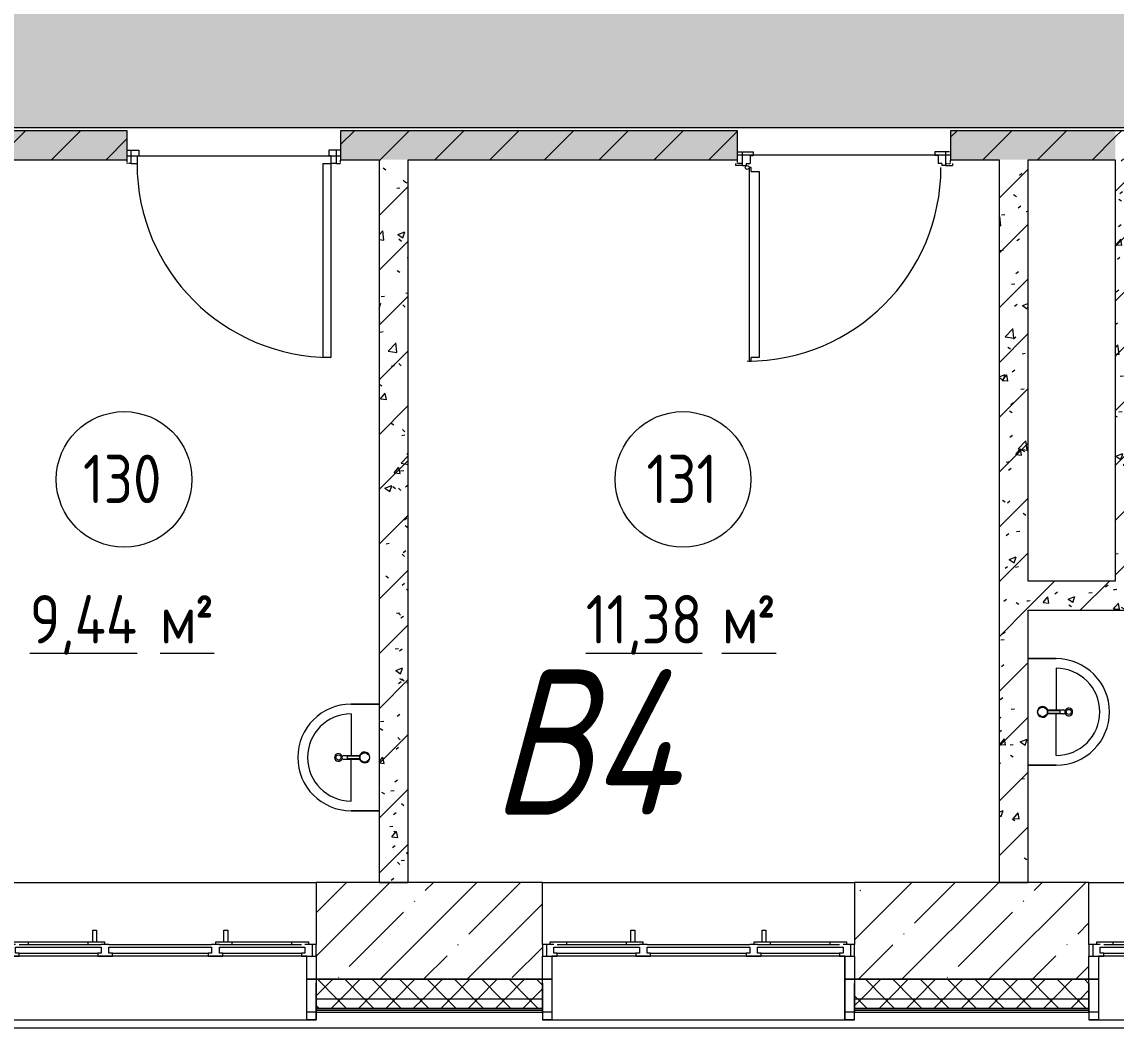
# Model space of a CAD drawing. Header units: millimetres. Extents: x -515342 to 330399, y -224905 to 507333.
# Drawn here: x -310217 to -304569, y -33376 to -28182 of the extents above; entities that cross this region are included whole.
import ezdxf

# ---------------------------------------------------------------- set-up
doc = ezdxf.new("R2010")
doc.units = ezdxf.units.MM
doc.linetypes.add('ASVP_Невидимые', pattern=[5, 3, -2])
doc.layers.get('0').update_dxf_attribs({"lineweight": 0})
for name, color, linetype, lineweight in [('_ Окна', 7, 'Continuous', 0), ('Витраж', 7, 'Continuous', 0), ('Двери', 7, 'Continuous', 0), ('Марки помещений', 7, 'Continuous', 0), ('Ограждение', 7, 'Continuous', 0), ('Окна', 7, 'Continuous', 0), ('Перекрытие', 7, 'Continuous', 0), ('Сантехника', 7, 'Continuous', 0), ('Стены внутренние', 7, 'Continuous', 0), ('Стены наружные', 7, 'Continuous', 0), ('Стены несущие', 7, 'Continuous', 0), ('Стены отделка', 7, 'Continuous', 0), ('Стены перегородки', 7, 'Continuous', 0), ('Стены штриховка', 7, 'Continuous', 0), ('экспертиза категории', 1, 'Continuous', 0), ('экспертиза условные обозначения', 1, 'Continuous', 0)]:
    doc.layers.add(name, color=color, linetype=linetype, lineweight=lineweight)
doc.styles.add('GOST Common_1', font='', dxfattribs={"width": 0.9, "height": 250})
doc.styles.add('GOST Common_2', font='', dxfattribs={"width": 0.9, "height": 250})
doc.styles.add('mytext', font='isocpeur.ttf', dxfattribs={"width": 0.8, "oblique": 14.999978})
doc.styles.get('GOST Common_1').set_extended_font_data('GOST Common')
doc.styles.get('GOST Common_2').set_extended_font_data('GOST Common')
pattern_1 = [(45, (0, 0), (-70.71068, 70.71068), []), (135, (0, 0), (-70.71068, -70.71068), [])]
pattern_2 = [(45, (-374753.14, -35598.53), (-141.42136, 141.42136), [])]
pattern_3 = [(50, (-374753.14, -35598.53), (364.3679, -31.8783), [38.1, -419.1]), (355, (-374753.14, -35598.53), (-70.4859, 382.1133), [30.48, -335.28]), (100.451, (-374722.78, -35601.2), (293.885, 350.2334), [32.38, -356.18]), (46.184, (-374753.14, -35496.93), (542.1585, -84.0858), [57.15, -628.65]), (96.636, (-374707.96, -35503.94), (474.805, 494.8554), [48.57, -534.27]), (351.184, (-374753.14, -35496.93), (474.81, 494.85), [45.72, -502.92]), (21, (-374702.34, -35522.33), (303.2285, -204.5305), [38.1, -419.1]), (326, (-374702.34, -35522.33), (123.6039, 368.376), [30.48, -335.28]), (71.451, (-374677.07, -35539.37), (426.8341, 163.8427), [32.38, -356.18]), (37.5, (-374753.14, -35598.53), (6.17665, 169.11015), [16.764, -314.452, 16.764, -323.596, -336.55]), (37.5, (-374753.14, -35598.53), (6.17665, 169.11015), [-671.576, 16.764, -319.786]), (7.5, (-374753.14, -35598.53), (133.63888, 200.3615), [16.764, -177.292, 16.764, -306.832, -128.27]), (7.5, (-374753.14, -35598.53), (133.63888, 200.3615), [-517.652, 16.764, -111.506]), (327.5, (-374866.43, -35598.53), (271.18182, -11.45836), [16.764, -110.236, 16.764, -379.476, -525.78]), (327.5, (-374866.43, -35598.53), (271.18182, -11.45836), [-523.24, 16.764, -509.016]), (317.5, (-374917.23, -35598.53), (296.2585, 50.85285), [16.764, -148.336, 16.764, -246.38, -373.38]), (317.5, (-374917.23, -35598.53), (296.2585, 50.85285), [-428.244, 16.764, -356.616])]

# ---------------------------------------------------------------- blocks, each defined once
blk = doc.blocks.new('Окно_ПВХ_3Створки_1Фрамуга-верх - АР_Окно_ОП_1820_h_х1570_3ст2фр-в-9695280-О_АР_П_1_0_000_План 1 этажа')
at = {"layer": '_ Окна'}
for p, q in [((-729, 130), (-805, 130)), ((-805, 130), (-805, 70)), ((-785, 70), (-785, 130)), ((-747, 84), (-747, 116)), ((-747, 116), (-729, 116)), ((-729, 116), (-729, 130)), ((-323, 116), (-729, 116)), ((-247, 130), (-323, 130)), ((-323, 130), (-323, 116)), ((-323, 116), (-305, 116)), ((-305, 116), (-305, 84)), ((-265, 84), (-265, 116)), ((-265, 116), (-247, 116)), ((-247, 116), (-247, 130)), ((247, 116), (-247, 116)), ((323, 130), (247, 130)), ((247, 130), (247, 116)), ((247, 116), (265, 116)), ((265, 116), (265, 84)), ((305, 84), (305, 116)), ((305, 116), (323, 116)), ((323, 116), (323, 130)), ((729, 116), (323, 116)), ((729, 130), (729, 116)), ((805, 130), (729, 130)), ((729, 116), (747, 116)), ((747, 116), (747, 84)), ((785, 70), (785, 130)), ((805, 70), (805, 130)), ((-805, 70), (-747, 70)), ((-765, 56), (-765, 70)), ((-305, 84), (-747, 84)), ((-680, 70), (-680, 56)), ((-372, 70), (-372, 56)), ((-305, 70), (-265, 70)), ((-287, 70), (-287, 56)), ((265, 84), (-265, 84)), ((265, 70), (305, 70)), ((287, 56), (287, 70)), ((747, 84), (305, 84)), ((372, 70), (372, 56)), ((680, 70), (680, 56)), ((747, 70), (805, 70)), ((765, 70), (765, 56)), ((-680, 56), (-765, 56)), ((-287, 56), (-372, 56)), ((372, 56), (287, 56)), ((765, 56), (680, 56))]:
    blk.add_line(p, q, dxfattribs=at)
at = {"layer": 'Окна'}
for p, q in [((-729, 130), (-323, 130)), ((-247, 130), (247, 130)), ((323, 130), (729, 130)), ((-305, 70), (-729, 70)), ((265, 70), (-265, 70)), ((729, 70), (305, 70)), ((-372, 56), (-680, 56)), ((-348.5, -4), (-348.5, 56)), ((-328.5, 56), (-328.5, -4)), ((328.5, -4), (328.5, 56)), ((348.5, 56), (348.5, -4)), ((680, 56), (372, 56)), ((-328.5, -4), (-348.5, -4)), ((348.5, -4), (328.5, -4))]:
    blk.add_line(p, q, dxfattribs=at)
blk = doc.blocks.new('Прямоугольный импост - АР_Откос_Металлический_50х330 Белый Левый-V32-О_АР_П_1_0_000_План 1 этажа')
at = {"layer": 'Витраж'}
for p, q in [((83984.6, 2594.9), (82474.6, 2594.9)), ((82474.6, 2264.9), (83984.6, 2264.9))]:
    blk.add_line(p, q, dxfattribs=at)
blk = doc.blocks.new('Прямоугольный импост - АР_Откос_Металлический_50х330 Белый Правый-V33-О_АР_П_1_0_000_План 1 этажа')
at = {"layer": 'Витраж', "lineweight": 18}
for p, q in [((-50, -40), (-50, 290)), ((-50, 290), (-49, 290)), ((-49, 290), (-49, -39)), ((-1, -39), (-1, 150)), ((-1, 150), (0, 150)), ((0, 150), (0, -40)), ((0, -40), (-50, -40)), ((-49, -39), (-1, -39))]:
    blk.add_line(p, q, dxfattribs=at)
blk = doc.blocks.new('Прямоугольный импост - АР_Откос_Металлический_50х330 Белый Левый-V34-О_АР_П_1_0_000_План 1 этажа')
at = {"layer": 'Витраж', "lineweight": 18}
for p, q in [((-50, 290), (-50, -40)), ((-49, 290), (-50, 290)), ((-49, -39), (-49, 290)), ((0, 150), (-1, 150)), ((-1, 150), (-1, -39)), ((0, -40), (0, 150)), ((-50, -40), (0, -40)), ((-1, -39), (-49, -39))]:
    blk.add_line(p, q, dxfattribs=at)
blk = doc.blocks.new('Ограждение - Ограждение-9978475-О_АР_П_1_0_000_План 1 этажа')
at = {"layer": 'Ограждение'}
blk.add_line((79872.6, 2223), (61050, 2223), dxfattribs=at)
blk = doc.blocks.new('СД_Люблино_Фасады_rvt-1-О_АР_П_1_0_000_План 1 этажа')
at = {"layer": 'Стены внутренние'}
h = blk.add_hatch(dxfattribs=at)
h.set_pattern_fill('FP_1', color=256, style=0, pattern_type=2)
h.set_pattern_definition([(45, (0, 0), (-224.5064, 224.5064), []), (45, (224.5, 0), (-224.5064, 224.5064), [396.875, -79.375, 3.353, -76.022])])
h.paths.add_polyline_path([(80024.6, 2475), (82424.6, 2475), (82424.6, 2975), (80024.6, 2975), (80024.6, 2595)])
h.paths.add_polyline_path([(84034.6, 2475), (85825, 2475), (85825, 2975), (84034.6, 2975), (84034.6, 2595)])
h.paths.add_polyline_path([(77241.8, 2475), (77614.6, 2475), (77614.6, 2975), (76428.8, 2975), (76428.8, 2475)])
h.paths.add_polyline_path([(71654.3, 2475), (74018.8, 2475), (74018.8, 2975), (71654.3, 2975), (71654.3, 2595)])
h.paths.add_polyline_path([(70044.3, 2475), (70044.3, 2975), (68833.2, 2975), (68833.2, 2475), (69547.1, 2475)])
h.paths.add_polyline_path([(66581.6, 2475), (67223.2, 2475), (67223.2, 2975), (66055, 2975), (66055, 2475)])
h.paths.add_polyline_path([(63916.6, 2475), (64445, 2475), (64445, 2975), (63279.5, 2975), (63279.5, 2475)])
h.paths.add_polyline_path([(59655, 2475), (61669.5, 2475), (61669.5, 2975), (59655, 2974.9)])
at = {"layer": 'Стены наружные'}
h = blk.add_hatch(dxfattribs=at)
h.set_pattern_fill('FP_10', color=256, style=0, pattern_type=2)
h.set_pattern_definition(pattern_1)
h.paths.add_polyline_path([(71654.3, 2374.9), (74018.8, 2374.9), (74018.8, 2474.9), (71654.3, 2474.9), (71654.3, 2460.4)])
h.paths.add_polyline_path([(77614.6, 2374.9), (77614.6, 2474.9), (76428.8, 2474.9), (76428.8, 2374.9), (77241.8, 2374.9)])
h.paths.add_polyline_path([(63279.5, 2374.9), (64445, 2374.9), (64445, 2474.9), (63279.5, 2474.9), (63279.5, 2460.4)])
h.paths.add_polyline_path([(60363.2, 2374.9), (61669.5, 2374.9), (61669.5, 2474.9), (60325, 2474.9), (60325, 2374.9)])
h.paths.add_polyline_path([(66581.6, 2374.9), (67223.2, 2374.9), (67223.2, 2474.9), (66055, 2474.9), (66055, 2374.9)])
h.paths.add_polyline_path([(60265, 2374.9), (60315, 2374.9), (60315, 2474.9), (60165, 2474.9), (60165, 2374.9)])
h.paths.add_polyline_path([(70044.3, 2374.9), (70044.3, 2474.9), (68833.2, 2474.9), (68833.2, 2374.9), (69246.7, 2374.9)])
h = blk.add_hatch(dxfattribs=at)
h.set_pattern_fill('FP_10', color=256, style=0, pattern_type=2)
h.set_pattern_definition(pattern_1)
h.paths.add_polyline_path([(77241.8, 2324.9), (77614.6, 2324.9), (77614.6, 2374.9), (76428.8, 2374.9), (76428.8, 2324.9)])
h.paths.add_polyline_path([(63279.5, 2324.9), (64445, 2324.9), (64445, 2374.9), (63279.5, 2374.9)])
h.paths.add_polyline_path([(73688.4, 2324.9), (74018.8, 2324.9), (74018.8, 2374.9), (71654.3, 2374.9), (71654.3, 2324.9), (71911.7, 2324.9)])
h.paths.add_polyline_path([(66055, 2324.9), (67223.2, 2324.9), (67223.2, 2374.9), (66055, 2374.9)])
h.paths.add_polyline_path([(68833.2, 2324.9), (70044.3, 2324.9), (70044.3, 2374.9), (68833.2, 2374.9)])
h.paths.add_polyline_path([(60325, 2324.9), (61669.5, 2324.9), (61669.5, 2374.9), (60325, 2374.9)])
h.paths.add_polyline_path([(60265, 2324.9), (60315, 2324.9), (60315, 2374.9), (60265, 2374.9)])
at = {"layer": 'Стены внутренние'}
for p, q in [((64445, 2975), (66055, 2975)), ((67223.2, 2975), (68833.2, 2975)), ((70044.3, 2975), (71654.3, 2975)), ((66055, 2475), (66006, 2475)), ((67272.2, 2475), (67223.2, 2475)), ((68833.2, 2475), (68784.2, 2475)), ((70093.3, 2475), (70044.3, 2475)), ((66054.2, 2304.9), (66005.9, 2304.9)), ((67272.3, 2304.9), (67224, 2304.9)), ((68832.4, 2304.9), (68784.1, 2304.9)), ((70093.4, 2304.9), (70045.1, 2304.9))]:
    blk.add_line(p, q, dxfattribs=at)
at = {"layer": 'Стены наружные'}
for p, q in [((66006, 2474.9), (66055, 2474.9)), ((67223.2, 2474.9), (67272.2, 2474.9)), ((68784.2, 2474.9), (68833.2, 2474.9)), ((70044.3, 2474.9), (70093.3, 2474.9))]:
    blk.add_line(p, q, dxfattribs=at)
at = {"layer": 'Стены несущие'}
for p, q in [((67223.2, 2975), (66055, 2975)), ((66055, 2975), (66055, 2655)), ((67223.2, 2655), (67223.2, 2975)), ((70044.3, 2975), (68833.2, 2975)), ((68833.2, 2975), (68833.2, 2655)), ((70044.3, 2655), (70044.3, 2975)), ((66055, 2595), (66055, 2475)), ((67223.2, 2475), (67223.2, 2595)), ((68833.2, 2595), (68833.2, 2475)), ((70044.3, 2475), (70044.3, 2595)), ((66055, 2475), (67223.2, 2475)), ((68833.2, 2475), (70044.3, 2475))]:
    blk.add_line(p, q, dxfattribs=at)
at = {"layer": 'Стены отделка', "lineweight": 9}
for p, q in [((67223.2, 2474.9), (66055, 2474.9)), ((66055, 2474.9), (66055, 2374.9)), ((67223.2, 2374.9), (67223.2, 2474.9)), ((70044.3, 2474.9), (68833.2, 2474.9)), ((68833.2, 2474.9), (68833.2, 2374.9)), ((70044.3, 2374.9), (70044.3, 2474.9)), ((66055, 2374.9), (66055, 2324.9)), ((67223.2, 2324.9), (67223.2, 2374.9)), ((68833.2, 2374.9), (68833.2, 2324.9)), ((70044.3, 2324.9), (70044.3, 2374.9)), ((66055, 2324.9), (66055, 2314.9)), ((67223.2, 2314.9), (67223.2, 2324.9)), ((68833.2, 2324.9), (68833.2, 2314.9)), ((70044.3, 2314.9), (70044.3, 2324.9)), ((66055, 2314.9), (66055, 2304.9)), ((66055, 2304.9), (67223.2, 2304.9)), ((67223.2, 2304.9), (67223.2, 2314.9)), ((68833.2, 2314.9), (68833.2, 2304.9)), ((68833.2, 2304.9), (70044.3, 2304.9)), ((70044.3, 2304.9), (70044.3, 2314.9))]:
    blk.add_line(p, q, dxfattribs=at)
at = {"layer": 'Стены штриховка'}
for p, q in [((66055, 2374.9), (67223.2, 2374.9)), ((68833.2, 2374.9), (70044.3, 2374.9)), ((66055, 2324.9), (67223.2, 2324.9)), ((67223.2, 2324.9), (66055, 2324.9)), ((68833.2, 2324.9), (70044.3, 2324.9)), ((70044.3, 2324.9), (68833.2, 2324.9)), ((66055, 2314.9), (67223.2, 2314.9)), ((68833.2, 2314.9), (70044.3, 2314.9))]:
    blk.add_line(p, q, dxfattribs=at)
at = {"layer": 'Витраж', "lineweight": 9}
for name, p in [('Прямоугольный импост - АР_Откос_Металлический_50х330 Белый Левый-V32-О_АР_П_1_0_000_План 1 этажа', (-17979.6, 0)), ('Прямоугольный импост - АР_Откос_Металлический_50х330 Белый Левый-V34-О_АР_П_1_0_000_План 1 этажа', (66055, 2304.9)), ('Прямоугольный импост - АР_Откос_Металлический_50х330 Белый Левый-V32-О_АР_П_1_0_000_План 1 этажа', (-15201.4, 0)), ('Прямоугольный импост - АР_Откос_Металлический_50х330 Белый Левый-V34-О_АР_П_1_0_000_План 1 этажа', (68833.2, 2304.9)), ('Прямоугольный импост - АР_Откос_Металлический_50х330 Белый Левый-V32-О_АР_П_1_0_000_План 1 этажа', (-12380.4, 0))]:
    blk.add_blockref(name, p, dxfattribs=at)
at = {"layer": 'Витраж', "lineweight": 9, "extrusion": (0, 0, -1)}
for p in [(-67223.2, 2304.9), (-70044.3, 2304.9)]:
    blk.add_blockref('Прямоугольный импост - АР_Откос_Металлический_50х330 Белый Правый-V33-О_АР_П_1_0_000_План 1 этажа', p, dxfattribs=at)
at = {"layer": 'Ограждение', "lineweight": 9}
blk.add_blockref('Ограждение - Ограждение-9978475-О_АР_П_1_0_000_План 1 этажа', (0, 0), dxfattribs=at)
at = {"layer": 'Окна', "lineweight": 9, "rotation": 180}
for p in [(65250, 2725), (68028.2, 2725), (70849.3, 2725)]:
    blk.add_blockref('Окно_ПВХ_3Створки_1Фрамуга-верх - АР_Окно_ОП_1820_h_х1570_3ст2фр-в-9695280-О_АР_П_1_0_000_План 1 этажа', p, dxfattribs=at)
blk = doc.blocks.new('Дверь_Деревянная_1 полотно - АР_Дверь_Межкомнатная_1000х2000h_полотно__Г_Пр-9571013-О_АР_П_1_0_000_План 1 этажа')
at = {"layer": 'Двери', "lineweight": 18}
for p, q in [((-500, 95), (-500, 1095)), ((-500, 1095), (-460, 1095)), ((-460, 95), (-460, 1095)), ((-530, 95), (-500, 95)), ((-530, 95), (-530, 25)), ((-500, 55), (-500, 95)), ((-460, 95), (-500, 95)), ((530, 95), (500, 95)), ((500, 55), (500, 95)), ((530, 95), (530, 25)), ((-530, 25), (-490, 25)), ((-500, 55), (-490, 55)), ((-490, 25), (-490, 55)), ((500, 55), (490, 55)), ((490, 25), (490, 55)), ((530, 25), (490, 25))]:
    blk.add_line(p, q, dxfattribs=at)
at = {"layer": 'Двери', "linetype": 'ASVP_Невидимые', "lineweight": 18}
for p, q in [((-550, 95), (-550, 75)), ((-530, 95), (-550, 95)), ((530, 95), (550, 95)), ((550, 95), (550, 75)), ((-550, 25), (-530, 25)), ((550, 25), (530, 25))]:
    blk.add_line(p, q, dxfattribs=at)
at = {"layer": 'Двери', "lineweight": 18}
blk.add_arc((-500, 95), 1000, 0, 90, dxfattribs=at)
blk = doc.blocks.new('Дверь_Стальная_Противопожарная_1 полотно - АР_Дверь_EI30_1050х2080h_коробка__Г_Л-10284448-О_АР_П_1_0_000_План 1 этажа')
at = {"layer": 'Двери', "lineweight": 18}
for p, q in [((439, 135), (439, 1095)), ((439, 1095), (480, 1095)), ((490, 1115), (480, 1115)), ((480, 1115), (480, 1095)), ((490, 115), (490, 1115)), ((480, 135), (439, 135)), ((480, 135), (480, 115)), ((480, 115), (490, 115)), ((-560, 95), (-560, 105)), ((-525, 105), (-560, 105)), ((-525, 105), (-505, 105)), ((-525, 105), (-525, 35)), ((-505, 95), (-505, 105)), ((-505, 95), (-485, 95)), ((-485, 54), (-485, 95)), ((505, 95), (485, 95)), ((485, 54), (485, 95)), ((525, 105), (505, 105)), ((505, 95), (505, 105)), ((525, 105), (525, 35)), ((525, 105), (560, 105)), ((560, 95), (560, 105)), ((-525, 35), (-469, 35)), ((-485, 54), (-469, 54)), ((-469, 35), (-469, 54)), ((485, 54), (469, 54)), ((469, 35), (469, 54)), ((525, 35), (469, 35))]:
    blk.add_line(p, q, dxfattribs=at)
at = {"layer": 'Двери', "linetype": 'ASVP_Невидимые', "lineweight": 18}
for p, q in [((-550, 95), (-550, 75)), ((-525, 95), (-550, 95)), ((525, 95), (550, 95)), ((550, 95), (550, 75)), ((-550, 35), (-525, 35)), ((550, 35), (525, 35))]:
    blk.add_line(p, q, dxfattribs=at)
at = {"layer": 'Двери', "lineweight": 18}
blk.add_circle((500, 115), 10, dxfattribs=at)
blk.add_arc((500, 115), 1000, 90, 180, dxfattribs=at)
blk = doc.blocks.new('2D_Раковина - АР_Сантехнические приборы_Раковина 550х420-8920611-О_АР_П_1_0_000_План 1 этажа')
at = {"layer": 'Сантехника'}
for p, q in [((-119.1, 175.6), (-119.1, 256.9)), ((-115.1, 241), (-115.1, 174.6)), ((-103.1, 241), (-115.1, 241)), ((-103.1, 174.6), (-103.1, 241)), ((-99.1, 256.9), (-99.1, 175.6)), ((-384.1, 220), (-384.1, 75)), ((-384.1, 75), (-384.1, 220)), ((-334.1, 220), (-119.1, 220)), ((115.9, 220), (-99.1, 220)), ((165.9, 75), (165.9, 220)), ((165.9, 220), (165.9, 75))]:
    blk.add_line(p, q, dxfattribs=at)
for centre, radius in [((-109.1, 285), 13.3), ((-109.1, 150), 24.5)]:
    blk.add_circle(centre, radius, dxfattribs=at)
for centre, radius, start, end in [((-109.1, 220), 275, 360, 180), ((-109.1, 220), 275, 360, 180), ((-109.1, 220), 225, 0, 180), ((-109.1, 285), 20, 284.1438, 255.8562), ((-109.1, 256.9), 10, 0, 180), ((-109.1, 150), 27.5, 102.6043, 77.3977), ((-109.1, 150), 25.3, 76.2933, 103.7089)]:
    blk.add_arc(centre, radius, start, end, dxfattribs=at)
blk = doc.blocks.new('ASVP_Марка_Помещение_ДваЗначения - Номер Площадь-685795-О_АР_П_1_0_000_План 1 этажа')
at = {"layer": 'Марки помещений'}
blk.add_circle((0, 0), 3.5, dxfattribs=at)

msp = doc.modelspace()

# ---------------------------------------------------------------- hatches: boundary and pattern name
at = {"layer": 'Стены внутренние'}
h = msp.add_hatch(dxfattribs=at)
h.set_pattern_fill('FP_3', color=256, style=0, pattern_type=2)
h.set_pattern_definition(pattern_2)
h.paths.add_polyline_path([(-309948.2049, -28893.5295), (-309673.1427, -28893.5295), (-309673.1427, -28743.5295), (-311873.1427, -28743.5295), (-311873.1427, -28893.5295)])
h.paths.add_polyline_path([(-305173.1427, -28893.5295), (-304573.1427, -28893.5295), (-304573.1427, -28743.5295), (-305423.1427, -28743.5295), (-305423.1427, -28893.5295)])
h.paths.add_polyline_path([(-312973.1427, -28893.5295), (-312973.1427, -28743.5295), (-314003.1427, -28743.5295), (-314003.1427, -28893.5295), (-313501.5932, -28893.5295)])
h.paths.add_polyline_path([(-308373.1427, -28893.5295), (-306523.1427, -28893.5295), (-306523.1427, -28743.5295), (-308573.1427, -28743.5295), (-308573.1427, -28893.5295)])
h = msp.add_hatch(dxfattribs=at)
h.set_pattern_fill('FP_4', color=256, style=0, pattern_type=2)
h.set_pattern_definition(pattern_3)
h.paths.add_polyline_path([(-309948.2049, -28893.5295), (-309673.1427, -28893.5295), (-309673.1427, -28743.5295), (-311873.1427, -28743.5295), (-311873.1427, -28893.5295)])
h.paths.add_polyline_path([(-305173.1427, -28893.5295), (-304573.1427, -28893.5295), (-304573.1427, -28743.5295), (-305423.1427, -28743.5295), (-305423.1427, -28893.5295)])
h.paths.add_polyline_path([(-312973.1427, -28893.5295), (-312973.1427, -28743.5295), (-314003.1427, -28743.5295), (-314003.1427, -28893.5295), (-313501.5932, -28893.5295)])
h.paths.add_polyline_path([(-308373.1427, -28893.5295), (-306523.1427, -28893.5295), (-306523.1427, -28743.5295), (-308573.1427, -28743.5295), (-308573.1427, -28893.5295)])
h = msp.add_hatch(dxfattribs=at)
h.set_pattern_fill('FP_3', color=256, style=0, pattern_type=2)
h.set_pattern_definition(pattern_2)
h.paths.add_polyline_path([(-304573.1427, -31218.5894), (-304423.1427, -31218.5894), (-304423.1427, -28743.5295), (-304573.1427, -28743.5295), (-304573.1427, -31068.5894)])
h = msp.add_hatch(dxfattribs=at)
h.set_pattern_fill('FP_4', color=256, style=0, pattern_type=2)
h.set_pattern_definition(pattern_3)
h.paths.add_polyline_path([(-304573.1427, -31218.5894), (-304423.1427, -31218.5894), (-304423.1427, -28743.5295), (-304573.1427, -28743.5295), (-304573.1427, -31068.5894)])
h = msp.add_hatch(dxfattribs=at)
h.set_pattern_fill('FP_3', color=256, style=0, pattern_type=2)
h.set_pattern_definition(pattern_2)
h.paths.add_polyline_path([(-308223.1427, -32623.5894), (-308223.1427, -28893.5295), (-308373.1427, -28893.5295), (-308373.1427, -32623.5894)])
h = msp.add_hatch(dxfattribs=at)
h.set_pattern_fill('FP_4', color=256, style=0, pattern_type=2)
h.set_pattern_definition(pattern_3)
h.paths.add_polyline_path([(-308223.1427, -32623.5894), (-308223.1427, -28893.5295), (-308373.1427, -28893.5295), (-308373.1427, -32623.5894)])
h = msp.add_hatch(dxfattribs=at)
h.set_pattern_fill('FP_3', color=256, style=0, pattern_type=2)
h.set_pattern_definition(pattern_2)
h.paths.add_polyline_path([(-305173.1427, -32623.5894), (-305023.1427, -32623.5894), (-305023.1427, -28893.5295), (-305173.1427, -28893.5295), (-305173.1427, -32593.9361)])
h = msp.add_hatch(dxfattribs=at)
h.set_pattern_fill('FP_4', color=256, style=0, pattern_type=2)
h.set_pattern_definition(pattern_3)
h.paths.add_polyline_path([(-305173.1427, -32623.5894), (-305023.1427, -32623.5894), (-305023.1427, -28893.5295), (-305173.1427, -28893.5295), (-305173.1427, -32593.9361)])
h = msp.add_hatch(dxfattribs=at)
h.set_pattern_fill('FP_3', color=256, style=0, pattern_type=2)
h.set_pattern_definition(pattern_2)
h.paths.add_polyline_path([(-304573.1427, -31218.5894), (-304573.1427, -31068.5894), (-305023.1427, -31068.5894), (-305023.1427, -31218.5894)])
h = msp.add_hatch(dxfattribs=at)
h.set_pattern_fill('FP_4', color=256, style=0, pattern_type=2)
h.set_pattern_definition(pattern_3)
h.paths.add_polyline_path([(-304573.1427, -31218.5894), (-304573.1427, -31068.5894), (-305023.1427, -31068.5894), (-305023.1427, -31218.5894)])
at = {"layer": 'экспертиза условные обозначения'}
h = msp.add_hatch(dxfattribs=at)
h.set_pattern_fill('GRASS', color=3, scale=24)
h.set_pattern_definition([(90, (-374753.14, -35598.53), (-431.0523, 431.0523), [114.3, -747.8046]), (45, (-374753.14, -35598.5), (-431.0523, 431.0523), [114.3, -495.3]), (135, (-374753.14, -35598.5), (-431.0523, -431.0523), [114.3, -495.3])])
h.paths.add_polyline_path([(-318658.1427, -27198.5295), (-318308.1427, -27198.5295), (-318308.1427, -26598.5295), (-273318.1427, -26598.5295), (-273318.1427, -29013.5295), (-276943.1427, -29013.5295), (-276943.1427, -29403.5295), (-276173.1427, -29403.5295), (-276173.1427, -32473.5894), (-279060.6037, -32473.5894), (-279032.2134, -29003.5295), (-283878.1427, -29003.5295), (-283878.1427, -32198.5894), (-285248.1427, -32198.5894), (-285248.1427, -29003.5295), (-289153.1427, -29003.5295), (-289153.1427, -28753.7894), (-293372.3527, -28753.7894), (-293372.3527, -32613.5894), (-302134.3783, -32622.5978), (-302134.3783, -28774.0894), (-304358.8783, -28774.0894), (-304358.8783, -28728.5894), (-318308.1427, -28728.5894), (-318308.1427, -28598.5295), (-318658.1427, -28598.5295)])

# ---------------------------------------------------------------- linework, layer by layer
at = {"layer": 'Перекрытие'}
for p, q in [((-309673.1427, -28873.5295), (-308573.1427, -28873.5295)), ((-306523.1427, -28868.0295), (-305423.1427, -28868.0295))]:
    msp.add_line(p, q, dxfattribs=at)
at = {"layer": 'Стены перегородки'}
for p, q in [((-309673.1427, -28743.5295), (-311873.1427, -28743.5295)), ((-309673.1427, -28893.5295), (-309673.1427, -28743.5295)), ((-306523.1427, -28743.5295), (-308573.1427, -28743.5295)), ((-308573.1427, -28743.5295), (-308573.1427, -28893.5295)), ((-306523.1427, -28893.5295), (-306523.1427, -28743.5295)), ((-304423.1427, -28743.5295), (-305423.1427, -28743.5295)), ((-305423.1427, -28743.5295), (-305423.1427, -28893.5295)), ((-311873.1427, -28893.5295), (-309673.1427, -28893.5295)), ((-308573.1427, -28893.5295), (-308373.1427, -28893.5295)), ((-308373.1427, -28893.5295), (-308373.1427, -32623.5894)), ((-308223.1427, -28893.5295), (-306523.1427, -28893.5295)), ((-308223.1427, -32623.5894), (-308223.1427, -28893.5295)), ((-305423.1427, -28893.5295), (-305173.1427, -28893.5295)), ((-305173.1427, -28893.5295), (-305173.1427, -32623.5894)), ((-305023.1427, -31068.5894), (-305023.1427, -28893.5295)), ((-305023.1427, -28893.5295), (-304573.1427, -28893.5295)), ((-304573.1427, -28893.5295), (-304573.1427, -31068.5894)), ((-304573.1427, -31068.5894), (-305023.1427, -31068.5894)), ((-305023.1427, -32623.5894), (-305023.1427, -31218.5894)), ((-305023.1427, -31218.5894), (-304423.1427, -31218.5894)), ((-308373.1427, -32623.5894), (-308223.1427, -32623.5894)), ((-305173.1427, -32623.5894), (-305023.1427, -32623.5894))]:
    msp.add_line(p, q, dxfattribs=at)
at = {"layer": 'экспертиза условные обозначения', "color": 3}
msp.add_lwpolyline([(-304358.8783, -28728.5894), (-318308.1427, -28728.5894), (-318308.1427, -28598.5295), (-318658.1427, -28598.5295), (-318658.1427, -27198.5295)], dxfattribs=at)

# ---------------------------------------------------------------- block references
msp.add_blockref('СД_Люблино_Фасады_rvt-1-О_АР_П_1_0_000_План 1 этажа', (-374753.1427, -35598.5295))
at = {"layer": 'Двери', "rotation": 180}
for name, p in [('Дверь_Деревянная_1 полотно - АР_Дверь_Межкомнатная_1000х2000h_полотно__Г_Пр-9571013-О_АР_П_1_0_000_План 1 этажа', (-309123.1427, -28818.5295)), ('Дверь_Стальная_Противопожарная_1 полотно - АР_Дверь_EI30_1050х2080h_коробка__Г_Л-10284448-О_АР_П_1_0_000_План 1 этажа', (-305973.1427, -28818.5295))]:
    msp.add_blockref(name, p, dxfattribs=at)
at = {"layer": 'Марки помещений', "xscale": 99.99999999999993, "yscale": 99.99999999999993, "zscale": 99.99999999999993}
for p in [(-309689.8504, -30543.6422), (-306804.6719, -30543.6422)]:
    msp.add_blockref('ASVP_Марка_Помещение_ДваЗначения - Номер Площадь-685795-О_АР_П_1_0_000_План 1 этажа', p, dxfattribs=at)
at = {"layer": 'Сантехника'}
for p, rotation in [((-305098.1427, -31852.664), 269.9999999999999), ((-308298.1427, -31869.5148), 89.99999999999974)]:
    msp.add_blockref('2D_Раковина - АР_Сантехнические приборы_Раковина 550х420-8920611-О_АР_П_1_0_000_План 1 этажа', p, dxfattribs=dict(at, rotation=rotation))

# ---------------------------------------------------------------- texts
at = {"layer": 'Марки помещений', "char_height": 250, "attachment_point": 1}
for s, insert, width, style in [('130', (-309902.2577, -30415.9172), 526.708687, 'GOST Common_1'), ('131', (-306993.2292, -30415.9172), 468.987187, 'GOST Common_1'), ('\\L9,44 ', (-310176.7439, -31140.4477), 815.316187, 'GOST Common_1'), ('\\L\\fGOST Common|b0|i0|c238|p34|;\\W.9;\\L²', (-309325.447, -31140.4477), 165.949312, 'GOST Common_2'), ('\\L11,38 ', (-307306.4154, -31140.4477), 851.392125, 'GOST Common_1'), ('\\L\\fGOST Common|b0|i0|c238|p34|;\\W.9;\\L²', (-306425.3529, -31140.4477), 165.949312, 'GOST Common_2'), ('\\L\\fGOST Common|b0|i0|c204|p34|;\\W.9;\\Lм', (-309504.0407, -31140.4477), 216.455625, 'GOST Common_1'), ('\\L\\fGOST Common|b0|i0|c204|p34|;\\W.9;\\Lм', (-306603.9466, -31140.4477), 216.455625, 'GOST Common_1')]:
    msp.add_mtext(s, dxfattribs=dict(at, insert=insert, width=width, style=style))
at = {"layer": 'экспертиза категории', "lineweight": 50, "insert": (-307795.887, -31524.3046), "char_height": 750, "attachment_point": 1, "style": 'mytext'}
msp.add_mtext_dynamic_manual_height_columns('В4', width=2459.427233, gutter_width=17359.7713, heights=[0], dxfattribs=at)

doc.saveas('drawing.dxf')
